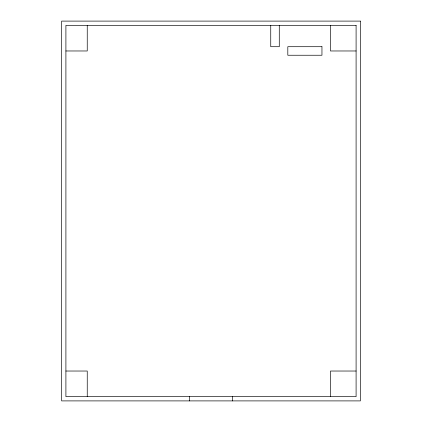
<?xml version="1.0" encoding="UTF-8"?>
<svg xmlns="http://www.w3.org/2000/svg" width="422" height="422" viewBox="0 0 422 422"><rect width="100%" height="100%" fill="white"/><g stroke="black" fill="none" stroke-linecap="round" stroke-linejoin="round"><path stroke-width="0.63" d="M65.906 50.972L87.243 50.972L87.243 25.367M356.094 50.972L330.489 50.972L330.489 25.367M65.906 371.028L87.243 371.028L87.243 396.633M356.094 371.028L330.489 371.028L330.489 396.633M279.28 25.367L279.28 46.705L270.745 46.705L270.745 25.367M232.337 396.633L232.337 400.9M189.663 396.633L189.663 400.9M360.362 21.1L61.638 21.1L61.638 400.9L360.362 400.9L360.362 21.1M356.094 25.367L65.906 25.367L65.906 396.633L356.094 396.633L356.094 25.367M321.954 46.705L287.815 46.705L287.815 55.24L321.954 55.24L321.954 46.705"/></g></svg>
